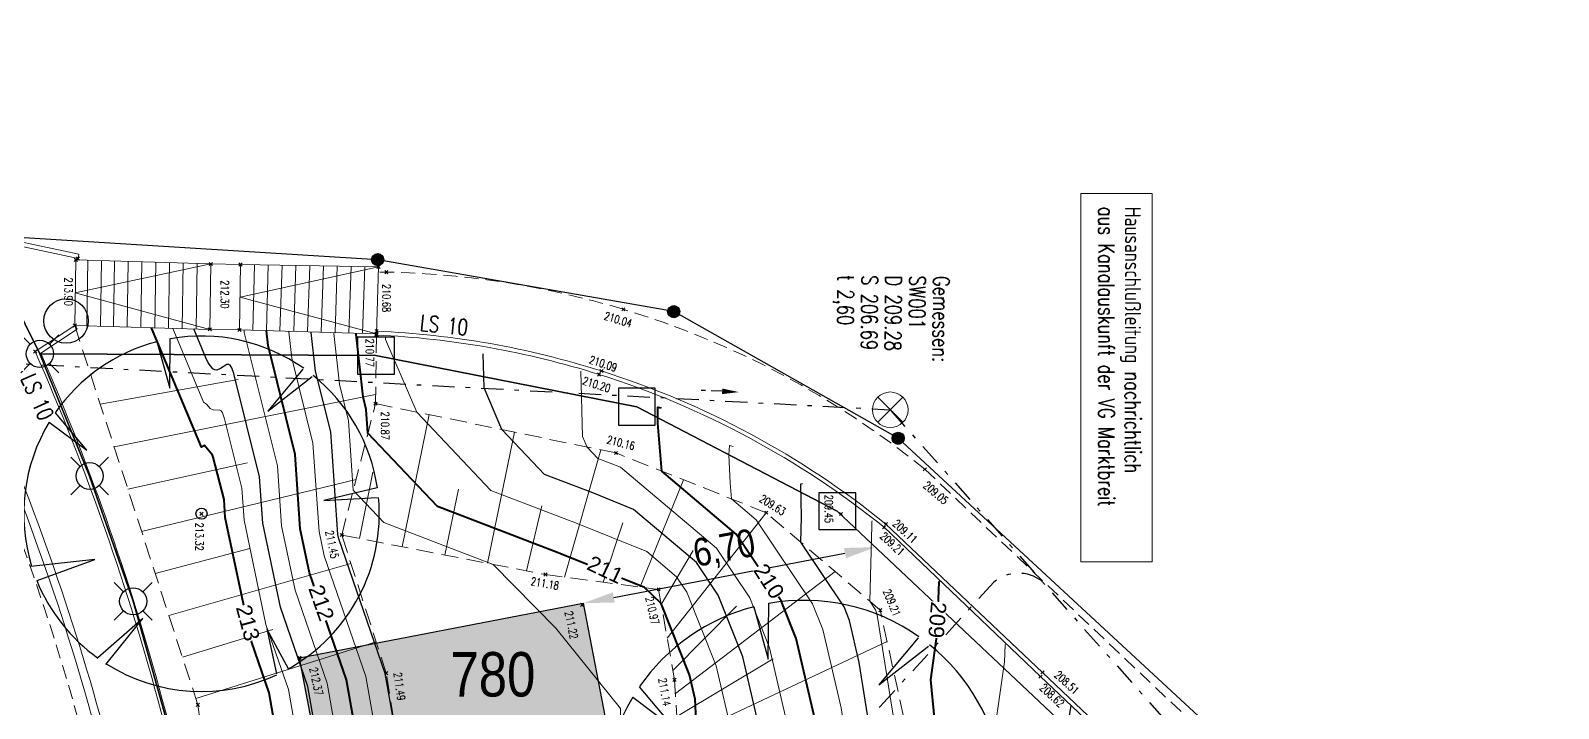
# Model space of a CAD drawing. Header units: metres. Extents: x 582129 to 582251, y 5501635 to 5501949.
# Drawn here: x 582175.98 to 582210.35, y 5501892 to 5501907.26 of the extents above; entities that cross this region are included whole.
import ezdxf
from ezdxf.enums import TextEntityAlignment as Align

# ---------------------------------------------------------------- set-up
doc = ezdxf.new("R2010")
doc.units = ezdxf.units.M
doc.header["$PDSIZE"] = 2.5
for name, pattern in [('1', [0]), ('STRICHPUNKT', [1, 0.5, -0.25, 0, -0.25]), ('VERDECKTX2', [19.05, 12.7, -6.35])]:
    doc.linetypes.add(name, pattern=pattern)
doc.layers.get('0').update_dxf_attribs({"linetype": 'BYLAYER'})
doc.layers.get('Defpoints').update_dxf_attribs({"linetype": 'CONTINUOUS'})
for name, color, linetype, lineweight in [('1_Punkte', 7, '1', 13), ('1_Punkthöhe', 7, 'CONTINUOUS', 13), ('2_Baum+Hecken+Wald', 83, 'CONTINUOUS', 25), ('2_Befestigungsarten', 3, 'VERDECKTX2', 15), ('2_Bord', 1, 'CONTINUOUS', 15), ('2_Böschung', 3, 'VERDECKTX2', 15), ('2_Fahrbahnrand', 1, 'VERDECKTX2', 18), ('2_Leistenstein_Rabatte', 1, 'CONTINUOUS', 9), ('2_Schraffur', 11, 'CONTINUOUS', 9), ('2_Symbole', 4, 'CONTINUOUS', 9), ('2_Texte', 1, 'CONTINUOUS', 15), ('3_Geplante Hauslage', 200, 'CONTINUOUS', 15), ('3_Kanal-Info_MW', 220, 'STRICHPUNKT', 25), ('4_HL_0.25', 55, 'CONTINUOUS', 9), ('4_HL_0.50', 55, 'CONTINUOUS', 25), ('4_HL_1.00', 55, 'CONTINUOUS', 40), ('DFK_Grenze', 252, 'CONTINUOUS', 30)]:
    doc.layers.add(name, color=color, linetype=linetype, lineweight=lineweight)
doc.styles.add('0', font='arial.ttf')
doc.styles.add('arial n', font='ARIALN.TTF')
doc.styles.add('flurstuecksnummer', font='ARIALN.TTF')
doc.styles.add('simplex', font='simplex.shx', dxfattribs={"width": 0.75})
doc.styles.get("Standard").update_dxf_attribs({"font": 'simplex.shx', "width": 0.75})
doc.dimstyles.get("Standard").update_dxf_attribs({"dimtxt": 1, "dimasz": 1, "dimexe": 1, "dimexo": 1, "dimgap": 1, "dimtad": 1, "dimtxsty": 'STANDARD', "dimcen": 2.5, "dimadec": 0, "dimazin": 0, "dimtfac": 1, "dimtmove": 0, "dimatfit": 3, "dimfxl": 1, "dimarcsym": 0})

# ---------------------------------------------------------------- blocks, each defined once
blk = doc.blocks.new('99')
at = {"color": 0}
blk.add_point((0, 0), dxfattribs=at)
at = {"color": 0, "style": '0', "flags": 1}
for tag, p in [('Punktname', (1, 0)), ('Objektart-Code', (1, -0.416)), ('Höhe', (1, -0.208))]:
    blk.add_attdef(tag, p, '', height=0.16, dxfattribs=at)
blk = doc.blocks.new('Punktmarkierung mit Kreuz')
at = {"color": 0, "linetype": '1', "ltscale": 0.1, "flags": 128}
for points in [[(-0.355, 0.355), (0.355, -0.355)], [(0.355, 0.355), (-0.355, -0.355)]]:
    blk.add_lwpolyline(points, dxfattribs=at)
at = {"color": 0}
blk.add_blockref('99', (0, 0), dxfattribs=at)
at = {"color": 0, "style": '0', "flags": 1}
for tag, p in [('Punktname', (1, 0)), ('Objektart-Code', (1, -0.416)), ('Höhe', (1, -0.208))]:
    blk.add_attdef(tag, p, '', height=0.16, dxfattribs=at)
blk = doc.blocks.new('SCHACHT')
for p, q in [((0.283, 0.283), (-0.283, -0.283)), ((-0.283, 0.283), (0.283, -0.283))]:
    blk.add_line(p, q)
blk.add_circle((0, 0), 0.4)
blk = doc.blocks.new('BAUM')
for p, q in [((-0.1258, 0.4843), (-0.0895, 0.353)), ((-0.0895, 0.353), (-0.0878, 0.4929)), ((0.2853, 0.4065), (0.1869, 0.2891)), ((0.1869, 0.2891), (0.3112, 0.3858)), ((-0.3227, 0.1785), (-0.4108, 0.2839)), ((-0.4281, 0.258), (-0.3227, 0.1785)), ((0.4943, 0.0731), (0.344, 0.0369)), ((0.344, 0.0369), (0.4943, 0.0455)), ((-0.3002, -0.129), (-0.4799, -0.148)), ((-0.4626, -0.1877), (-0.3002, -0.129)), ((-0.1655, -0.2948), (-0.2916, -0.4053)), ((-0.2692, -0.4243), (-0.1655, -0.2948)), ((0.2456, -0.4381), (0.1834, -0.3241)), ((0.1834, -0.3241), (0.211, -0.4502))]:
    blk.add_line(p, q)
for start, end in [(54.937, 100.0984), (104.5607, 145.3531), (8.4172, 51.1063), (148.9248, 197.1351), (299.2714, 5.26), (202.0825, 234.2675), (237.6131, 295.1142)]:
    blk.add_arc((0, 0), 0.5, start, end)
blk = doc.blocks.new('ABM_1400')
for p, q in [((-0.431, 0.431), (-0.85, 0.85)), ((0.85, 0.85), (0.431, 0.431)), ((-0.431, -0.431), (-0.85, -0.85)), ((0.85, -0.85), (0.431, -0.431))]:
    blk.add_line(p, q)
blk.add_circle((0, 0), 0.61)
blk = doc.blocks.new('ABM_9500')
h = blk.add_hatch()
h.set_pattern_fill('ANGLE', color=256)
h.set_pattern_definition([(0, (0, 0), (0, 6.985), [5.08, -1.905]), (90, (0, 0), (-6.985, 4e-16), [5.08, -1.905])])
h.paths.add_polyline_path([(-0.273, 0, 1), (0.273, 0, 1)])
h = blk.add_hatch(color=256)
h.dxf.hatch_style = 1
h.paths.add_polyline_path([(-0.273, 0, 1), (0.273, 0, 1)])
blk.add_circle((0, 0), 0.273)
blk = doc.blocks.new('ABM_1110')
blk.add_lwpolyline([(-0.83, -0.83), (0.83, -0.83), (0.83, 0.83), (-0.83, 0.83), (-0.83, -0.83)])
blk = doc.blocks.new('Aufnahmepunkt')
blk.add_circle((0, 0), 1)
blk = doc.blocks.new('*D21')
at = {"layer": '3_Geplante Hauslage', "color": 0, "linetype": 'Continuous', "lineweight": -2, "transparency": 16777216}
blk.add_line((582189.102, 5501894.498), (582194.303, 5501895.497), dxfattribs=at)
at = {"layer": '3_Geplante Hauslage', "color": 0, "linetype": 'Continuous', "transparency": 16777216}
for points in [[(582194.281, 5501895.611), (582194.325, 5501895.382), (582194.99, 5501895.628)], [(582189.08, 5501894.613), (582189.124, 5501894.384), (582188.415, 5501894.367)]]:
    blk.add_solid(points, dxfattribs=at)
at = {"layer": 'Defpoints', "color": 0, "linetype": 'Continuous', "transparency": 16777216}
for p in [(582194.99, 5501895.628), (582194.99, 5501895.628), (582188.415, 5501894.367)]:
    blk.add_point(p, dxfattribs=at)
at = {"layer": '3_Geplante Hauslage', "color": 0, "linetype": 'Continuous', "lineweight": 9, "transparency": 16777216, "insert": (582191.594, 5501895.563), "char_height": 0.625, "attachment_point": 5, "rotation": 10.8641, "style": 'arial n'}
blk.add_mtext('6,70', dxfattribs=at)
blk = doc.blocks.new('Ripfeil')
blk.add_line((-0.75, 0), (-1.75, 0))
blk.add_solid([(-0.75, 0.125), (-0.75, -0.125), (0, 0)])

msp = doc.modelspace()

# ---------------------------------------------------------------- hatches: boundary and pattern name
at = {"layer": '3_Geplante Hauslage', "lineweight": 30, "true_color": 0xf6dbff}
h = msp.add_hatch(color=7, dxfattribs=at)
h.dxf.hatch_style = 2
h.paths.add_polyline_path([(582182.0312, 5501893.1414), (582188.4147, 5501894.3665), (582190.3937, 5501884.0547), (582184.0102, 5501882.8296)])

# ---------------------------------------------------------------- linework, layer by layer
at = {"layer": '2_Baum+Hecken+Wald'}
msp.add_circle((582179.827, 5501896.381, 213.317), 0.125, dxfattribs=at)
at = {"layer": '2_Befestigungsarten', "ltscale": 0.025}
msp.add_lwpolyline([(582183.8062, 5501901.8225, -0.0708774), (582189.316, 5501900.984, -0.0981001), (582196.098, 5501897.383), (582202.247, 5501891.564), (582209.378, 5501884.925)], format="xyb", dxfattribs=at)
at = {"layer": '2_Bord', "ltscale": 0.025}
for points in [[(582178.878, 5501872.866), (582178.959, 5501875.895), (582178.971, 5501876.101, 0.0341199), (582178.94, 5501882.627, 0.0473278), (582177.432, 5501891.543, 0.0392469), (582174.547, 5501899.609, 0.0344713), (582170.999, 5501906.247)], [(582179.031, 5501872.859), (582179.098, 5501874.883), (582179.146, 5501876.112, 0.0349452), (582179.135, 5501882.646, 0.0486055), (582177.611, 5501891.595, 0.0383721), (582174.728, 5501899.647, 0.0341224), (582171.156, 5501906.364)]]:
    msp.add_lwpolyline(points, format="xyb", dxfattribs=at)
at = {"layer": '2_Böschung', "ltscale": 0.03}
for points in [[(582176.975, 5501900.617), (582179.744, 5501892.081), (582181.021, 5501882.601), (582181.145, 5501879.224), (582181.03, 5501876.302), (582180.664, 5501875.447), (582183.921, 5501874.863), (582188.721, 5501874.68), (582190.608, 5501875.325)], [(582202.282, 5501878.948), (582197.793, 5501879.507), (582196.82, 5501880.689), (582196.186, 5501886.162), (582195.861, 5501890.702), (582195.098, 5501894.21), (582192.532, 5501896.405), (582189.152, 5501897.75), (582183.741, 5501898.86), (582183.764, 5501900.404)], [(582190.608, 5501875.325), (582188.234, 5501876.792), (582185.047, 5501877.495), (582185.306, 5501882.055), (582185.147, 5501885.568), (582183.984, 5501892.793), (582182.982, 5501895.902), (582183.741, 5501898.86)], [(582182.982, 5501895.902), (582187.565, 5501895.014), (582190.11, 5501894.678), (582190.468, 5501892.643), (582190.804, 5501887.117), (582191.716, 5501881.144), (582193.676, 5501877.132), (582194.11, 5501875.377), (582194.441, 5501875.016), (582195.199, 5501874.669), (582196.624, 5501874.793), (582200.575, 5501874.165), (582200.431, 5501873.042)]]:
    msp.add_lwpolyline(points, dxfattribs=at)
at = {"layer": '2_Fahrbahnrand', "ltscale": 0.025, "flags": 128}
msp.add_lwpolyline([(582178.56, 5501872.865), (582178.646, 5501876.116, 0.0347725), (582178.635, 5501882.596, 0.047907), (582177.153, 5501891.39, 0.0392775), (582174.26, 5501899.48, 0.0342156), (582170.734, 5501906.085)], format="xyb", dxfattribs=at)
at = {"layer": '2_Leistenstein_Rabatte'}
for p, q in [((582177.0699, 5501902.2228), (582177.049, 5501902.125)), ((582177.0299, 5501900.5334), (582176.975, 5501900.617))]:
    msp.add_line(p, q, dxfattribs=at)
for points in [[(582172.361, 5501907.069), (582174.841, 5501902.596), (582177.049, 5501902.125)], [(582172.4485, 5501907.1175), (582174.9064, 5501902.6843), (582177.0699, 5501902.2228)]]:
    msp.add_lwpolyline(points, dxfattribs=at)
for points in [[(582176.975, 5501900.617), (582176.085, 5501900.033, -0.0387541), (582178.917, 5501891.914, -0.0421153), (582180.534, 5501882.713, -0.0298269), (582180.512, 5501876.091), (582179.146, 5501876.112)], [(582177.0299, 5501900.5334), (582176.2105, 5501899.9957, -0.0383739), (582179.0137, 5501891.9395, -0.0421229), (582180.6337, 5501882.7203, -0.0302632), (582180.6057, 5501875.9895), (582179.1445, 5501876.012)], [(582183.764, 5501900.404, -0.0651914), (582188.771, 5501899.516, -0.0936824), (582195.181, 5501896.076), (582198.702, 5501892.715), (582201.11, 5501890.434), (582206.341, 5501885.545), (582208.233, 5501883.827)], [(582208.291, 5501883.905), (582206.433, 5501885.597), (582201.246, 5501890.44), (582198.746, 5501892.811), (582195.224, 5501896.149, 0.0937361), (582188.825, 5501899.595, 0.0659462), (582183.768, 5501900.491)]]:
    msp.add_lwpolyline(points, format="xyb", dxfattribs=at)
at = {"layer": '2_Schraffur'}
for points in [[(582177.5498, 5501898.845), (582180.6536, 5501899.4033)], [(582183.7441, 5501899.0675), (582177.8604, 5501897.8876)], [(582184.9479, 5501898.6124), (582184.3413, 5501895.6386)], [(582186.8664, 5501898.2189), (582186.2641, 5501895.2661)], [(582188.8066, 5501897.8209), (582187.9955, 5501894.9572)], [(582178.1695, 5501896.9346), (582180.8611, 5501897.5304)], [(582183.3799, 5501895.8249), (582183.6843, 5501897.3171)], [(582183.3035, 5501897.1549), (582178.4775, 5501895.9853)], [(582190.6697, 5501897.1461), (582189.6915, 5501894.7333)], [(582185.3027, 5501895.4523), (582185.6049, 5501896.934)], [(582187.136, 5501895.0971), (582187.4858, 5501896.5586)], [(582192.5325, 5501896.4046), (582190.3036, 5501893.5776)], [(582188.8593, 5501894.8431), (582189.3023, 5501896.1785)], [(582178.7845, 5501895.0388), (582180.9167, 5501895.6008)], [(582183.1882, 5501895.2622), (582179.0909, 5501894.0944)], [(582190.1702, 5501894.3357), (582190.8857, 5501895.5556)], [(582194.0801, 5501895.0807), (582190.4866, 5501892.3376)], [(582190.4306, 5501892.8557), (582191.864, 5501894.303)], [(582179.3968, 5501893.1514), (582181.4315, 5501893.7754)], [(582183.7561, 5501893.5003), (582179.697, 5501892.2258)], [(582195.2512, 5501893.5058), (582190.5499, 5501891.2957)], [(582190.5182, 5501891.8166), (582192.6906, 5501893.1139)]]:
    msp.add_lwpolyline(points, dxfattribs=at)
at = {"layer": '2_Symbole', "flags": 128}
msp.add_lwpolyline([(582176.998, 5501902.097), (582176.975, 5501900.617), (582180.014, 5501900.531), (582180.037, 5501902.004)], close=True, dxfattribs=at)
for points in [[(582180.014, 5501900.531), (582176.9865, 5501901.357), (582180.037, 5501902.004)], [(582177.271, 5501902.0886), (582177.2479, 5501900.6093)], [(582177.5776, 5501902.0793), (582177.5546, 5501900.6006)], [(582177.8678, 5501902.0704), (582177.8447, 5501900.5924)], [(582178.1777, 5501902.0609), (582178.1546, 5501900.5836)], [(582178.4876, 5501902.0514), (582178.4645, 5501900.5748)], [(582178.7974, 5501902.0419), (582178.7744, 5501900.5661)], [(582179.1073, 5501902.0324), (582179.0843, 5501900.5573)], [(582179.4172, 5501902.023), (582179.3942, 5501900.5485)], [(582179.7271, 5501902.0135), (582179.7041, 5501900.5398)], [(582180.014, 5501900.531), (582180.682, 5501900.518), (582180.703, 5501901.991), (582180.037, 5501902.004)], [(582180.682, 5501900.518), (582183.76, 5501900.432), (582183.81, 5501901.938), (582180.703, 5501901.991)], [(582183.76, 5501900.432), (582180.6925, 5501901.2545), (582183.81, 5501901.938)], [(582181.0157, 5501901.9857), (582180.9845, 5501900.5095)], [(582181.3253, 5501901.9804), (582181.2911, 5501900.501)], [(582181.64, 5501901.975), (582181.5908, 5501900.4926)], [(582181.95, 5501901.9697), (582181.9007, 5501900.4839)], [(582182.26, 5501901.9644), (582182.2106, 5501900.4753)], [(582182.57, 5501901.9592), (582182.5205, 5501900.4666)], [(582182.88, 5501901.9539), (582182.8303, 5501900.458)], [(582183.19, 5501901.9486), (582183.1402, 5501900.4493)], [(582183.5, 5501901.9433), (582183.4501, 5501900.4407)]]:
    msp.add_lwpolyline(points, dxfattribs=at)
at = {"layer": '2_Texte', "elevation": 225.884}
msp.add_lwpolyline([(582199.6113, 5501903.5917), (582199.6113, 5501895.2996), (582201.2134, 5501895.2996), (582201.2134, 5501903.5917)], close=True, dxfattribs=at)
at = {"layer": '3_Geplante Hauslage', "lineweight": 30}
for p, q in [((582182.0312, 5501893.1414), (582188.4147, 5501894.3665)), ((582188.4147, 5501894.3665), (582190.3937, 5501884.0547)), ((582184.0102, 5501882.8296), (582182.0312, 5501893.1414))]:
    msp.add_line(p, q, dxfattribs=at)
at = {"layer": '3_Kanal-Info_MW', "elevation": 215.538}
msp.add_lwpolyline([(582175.007, 5501848.804), (582175.134, 5501899.792), (582195.322, 5501898.722), (582206.416, 5501886.181)], dxfattribs=at)
at = {"layer": '4_HL_0.25', "ltscale": 0.1, "flags": 128}
for points, elevation in [([(582182.408, 5501888.8697), (582181.783, 5501892.4234), (582181.2766, 5501893.8896), (582180.7836, 5501896.2358), (582180.7343, 5501896.9556), (582180.3445, 5501898.5194), (582180.2965, 5501898.6528), (582180.2868, 5501898.6725), (582180.2621, 5501898.7027), (582180.2351, 5501898.7162), (582180.0864, 5501898.7178), (582180.0229, 5501898.7501), (582179.9382, 5501898.8492), (582179.8725, 5501898.8913), (582179.839, 5501898.9662), (582179.1793, 5501900.5546)], 212.75), ([(582186.6455, 5501874.443), (582187.1849, 5501874.3773), (582186.6892, 5501874.482), (582186.8497, 5501874.7513), (582185.5209, 5501875.5785), (582184.4915, 5501876.1965), (582184.2161, 5501877.0415), (582184.2779, 5501877.4075), (582184.2505, 5501877.8479), (582184.1013, 5501881.2354), (582184.0474, 5501882.2154), (582183.9387, 5501884.6991), (582183.5454, 5501887.4986), (582182.6537, 5501892.5696), (582181.931, 5501894.6618), (582181.6272, 5501896.1077), (582181.5344, 5501897.4624), (582180.789, 5501900.46), (582180.7829, 5501900.5143), (582180.7887, 5501900.515)], 212.25), ([(582189.6809, 5501874.0631), (582189.7771, 5501874.0528), (582189.7179, 5501874.0652), (582189.7967, 5501874.1975), (582189.4574, 5501874.9317), (582188.5113, 5501875.5895), (582187.2713, 5501876.3614), (582185.5782, 5501877.3778), (582185.1014, 5501878.4523), (582184.9533, 5501881.815), (582184.9375, 5501882.102), (582184.7969, 5501885.3162), (582184.6829, 5501886.1274), (582183.5243, 5501892.7158), (582182.5854, 5501895.434), (582182.4708, 5501895.9796), (582182.3345, 5501897.9691), (582181.8594, 5501899.8799), (582181.7921, 5501900.4769), (582181.8033, 5501900.4867)], 211.75), ([(582193.6795, 5501873.6632), (582193.8489, 5501873.6774), (582193.8163, 5501873.7109), (582193.0656, 5501874.3979), (582192.411, 5501875.0291), (582191.6918, 5501875.564), (582191.1081, 5501876.0999), (582190.4562, 5501876.9308), (582190.0688, 5501879.0852), (582189.2797, 5501883.0811), (582189.2543, 5501885.4966), (582189.296, 5501889.15), (582189.2505, 5501891.9994), (582187.8014, 5501893.8039), (582186.389, 5501895.2419), (582183.9301, 5501896.186), (582183.2416, 5501896.9137), (582183.1345, 5501898.4759), (582182.9297, 5501899.2997), (582182.8013, 5501900.4396), (582182.8002, 5501900.4588)], 211.25), ([(582199.5095, 5501873.1255), (582198.6988, 5501873.9178), (582197.8702, 5501874.5949), (582196.9597, 5501874.9021), (582196.5857, 5501875.057), (582195.4166, 5501876.074), (582193.9188, 5501877.7921), (582193.26, 5501879.2934), (582193.2442, 5501879.3492), (582192.6389, 5501881.0024), (582192.4266, 5501881.9353), (582191.9587, 5501885.8164), (582191.8422, 5501886.9538), (582191.9097, 5501888.3244), (582191.7594, 5501891.4407), (582191.4065, 5501892.9606), (582190.7441, 5501894.6185), (582190.5122, 5501894.9648), (582189.8447, 5501895.5286), (582188.2391, 5501896.1762), (582186.3365, 5501896.9067), (582184.6684, 5501898.6698), (582183.9678, 5501900.3036), (582183.966, 5501900.3682)], 210.75), ([(582193.3958, 5501889.9678), (582192.6066, 5501893.3668), (582192.1596, 5501894.4857), (582191.4099, 5501895.6049), (582189.2527, 5501897.4272), (582189.0194, 5501897.5213), (582188.7429, 5501897.6275), (582188.5005, 5501897.8836), (582188.3987, 5501898.121), (582188.3581, 5501899.5892)], 210.25), ([(582194.4902, 5501890.2758), (582194.2157, 5501892.0112), (582193.8067, 5501893.773), (582193.575, 5501894.3529), (582192.3076, 5501896.245), (582191.7496, 5501896.7163), (582191.7186, 5501897.0778), (582191.6895, 5501897.7069), (582191.7076, 5501897.9146), (582191.7859, 5501897.898)], 209.75), ([(582195.5799, 5501890.6146), (582195.0357, 5501894.0547), (582195.0068, 5501894.1791), (582194.9904, 5501894.2201), (582194.8619, 5501894.412), (582194.9085, 5501896.1098), (582194.9059, 5501896.1993), (582194.9117, 5501896.2205)], 209.25), ([(582204.0889, 5501872.7161), (582204.0896, 5501872.8321), (582204.0744, 5501873.2679), (582203.7467, 5501875.8419), (582203.2042, 5501876.7466), (582202.1694, 5501878.3268), (582201.2464, 5501878.6301), (582200.9994, 5501879.1077), (582200.5546, 5501879.6497), (582200.3518, 5501880.0546), (582199.7408, 5501881.4923), (582199.1153, 5501883.6885), (582198.3887, 5501885.7343), (582198.3993, 5501885.8259), (582198.15, 5501886.9948), (582197.7146, 5501889.294), (582197.5678, 5501890.8), (582197.8917, 5501893.0511), (582197.9052, 5501893.4324), (582197.9219, 5501893.4597)], 208.75)]:
    msp.add_lwpolyline(points, dxfattribs=dict(at, elevation=elevation))
at = {"layer": '4_HL_0.50', "ltscale": 0.1, "flags": 128}
for points, elevation in [([(582182.9767, 5501888.1842), (582182.2183, 5501892.4965), (582181.6038, 5501894.2757), (582181.2054, 5501896.1717), (582181.1343, 5501897.209), (582180.5545, 5501899.5354), (582180.506, 5501899.6666), (582180.4961, 5501899.6888), (582180.4729, 5501899.7227), (582180.4391, 5501899.7436), (582180.3944, 5501899.7413), (582180.2568, 5501899.6538), (582180.1678, 5501899.6163), (582180.1242, 5501899.6218), (582180.0843, 5501899.6452), (582179.98, 5501899.7771), (582179.9254, 5501899.8871), (582179.6568, 5501900.5411)], 212.5), ([(582191.4051, 5501873.881), (582191.5904, 5501873.8937), (582191.467, 5501874.0233), (582190.4965, 5501874.9011), (582190.3425, 5501875.2342), (582188.2592, 5501876.6827), (582188.1465, 5501876.7529), (582187.9926, 5501876.8453), (582187.1575, 5501878.7269), (582185.928, 5501882.544), (582185.841, 5501885.2138), (582184.2554, 5501891.1072), (582183.9596, 5501892.7889), (582182.9126, 5501895.8201), (582182.8926, 5501895.9156), (582182.7345, 5501898.2225), (582182.3945, 5501899.5898), (582182.2967, 5501900.4583), (582182.3006, 5501900.4728)], 211.5), ([(582192.585, 5501890.672), (582192.0065, 5501893.1637), (582191.4518, 5501894.5521), (582190.961, 5501895.2848), (582189.5487, 5501896.4779), (582188.6292, 5501896.8488), (582187.5397, 5501897.2671), (582186.5845, 5501898.2767), (582186.1833, 5501899.2123), (582186.1621, 5501899.9787)], 210.5), ([(582195.0351, 5501890.4452), (582194.6257, 5501893.033), (582194.4067, 5501893.976), (582194.2827, 5501894.2865), (582193.3086, 5501895.7407), (582193.3242, 5501896.3066), (582193.3065, 5501897.0577), (582193.3483, 5501897.0596)], 209.5), ([(582199.3389, 5501891.7485), (582199.3918, 5501892.0615)], 208.5)]:
    msp.add_lwpolyline(points, dxfattribs=dict(at, elevation=elevation))
at = {"layer": '4_HL_1.00', "ltscale": 0.1, "flags": 128}
for points, elevation in [([(582183.3503, 5501874.8555), (582183.5065, 5501874.8374), (582183.1552, 5501874.9118), (582183.2115, 5501874.9902), (582183.2145, 5501875.0535), (582182.8157, 5501876.2771), (582182.9815, 5501877.2601), (582182.9081, 5501878.4428), (582182.8234, 5501880.3659), (582182.7122, 5501882.3855), (582182.6515, 5501883.7735), (582181.8392, 5501889.5553), (582181.3477, 5501892.3503), (582180.9494, 5501893.5034), (582180.3618, 5501896.2998), (582180.3343, 5501896.7023), (582180.091, 5501897.6584), (582180.0701, 5501897.7015), (582179.8961, 5501897.915), (582179.827, 5501897.8819), (582178.7017, 5501900.5681)], 213), ([(582188.1107, 5501874.2596), (582188.4771, 5501874.2155), (582188.2036, 5501874.2736), (582188.4518, 5501874.6903), (582186.3961, 5501875.97), (582184.8036, 5501876.926), (582184.6829, 5501877.2963), (582184.71, 5501877.4567), (582184.698, 5501877.6497), (582184.5273, 5501881.5252), (582184.4924, 5501882.1587), (582184.3678, 5501885.0077), (582184.1142, 5501886.813), (582183.089, 5501892.6427), (582182.2582, 5501895.0479), (582182.049, 5501896.0437), (582181.9344, 5501897.7158), (582181.3242, 5501900.1699), (582181.2875, 5501900.4956), (582181.3034, 5501900.5006)], 212), ([(582191.1606, 5501887.5064), (582190.9337, 5501892.2094), (582190.8064, 5501892.7575), (582190.1657, 5501894.3612), (582189.7919, 5501894.72), (582187.849, 5501895.5036), (582185.1333, 5501896.5463), (582183.571, 5501898.1975), (582183.5346, 5501898.7293), (582183.4649, 5501899.0097), (582183.3058, 5501900.4209), (582183.3026, 5501900.4448)], 211), ([(582194.7817, 5501881.3721), (582194.7817, 5501881.3721), (582194.239, 5501883.9594), (582194.2293, 5501884.1839), (582194.2085, 5501884.1875), (582193.9794, 5501886.4938), (582193.9509, 5501886.8891), (582193.9613, 5501887.415), (582194.0893, 5501888.8844), (582194.0907, 5501889.2944), (582194.0519, 5501889.3958), (582193.9454, 5501890.1065), (582193.8057, 5501890.9895), (582193.2066, 5501893.5699), (582192.8673, 5501894.4193), (582191.8587, 5501895.9249), (582190.1848, 5501897.339), (582190.0919, 5501898.4234), (582190.0957, 5501898.7808), (582190.1706, 5501898.7649)], 210), ([(582203.6138, 5501872.7585), (582203.6162, 5501873.1179), (582203.569, 5501874.4692), (582203.4514, 5501875.3933), (582202.7497, 5501876.5634), (582202.0449, 5501877.6397), (582200.1008, 5501878.2785), (582199.5807, 5501879.2844), (582199.3326, 5501879.5865), (582198.9743, 5501880.302), (582198.6017, 5501881.179), (582197.7628, 5501884.0977), (582197.7263, 5501884.1964), (582197.5937, 5501884.6372), (582197.5824, 5501884.6771), (582197.1601, 5501886.575), (582196.4655, 5501890.2428), (582196.2313, 5501892.6452), (582196.38, 5501893.6782), (582196.4187, 5501894.8513), (582196.4447, 5501894.8697)], 209)]:
    msp.add_lwpolyline(points, dxfattribs=dict(at, elevation=elevation))
at = {"layer": 'DFK_Grenze'}
for points in [[(582158.69, 5501910.94), (582159.97, 5501902.51), (582159.86, 5501900.33), (582166.48, 5501899.85), (582168.72, 5501895.29), (582170.37, 5501890.65), (582171.59, 5501884.9), (582180.56, 5501883), (582180.13, 5501886.6), (582179.37, 5501890.56), (582178.29, 5501894.41), (582177.31, 5501897.23), (582176.19, 5501899.98), (582174.86, 5501902.65), (582171.84, 5501907.94)], [(582174.86, 5501902.65), (582176.19, 5501899.98), (582183.75, 5501899.94), (582189.62, 5501898.79), (582194.13, 5501896.44), (582205.29, 5501885.91), (582209.67, 5501882.02), (582222.46, 5501877.03), (582232.5, 5501872.77), (582236.52, 5501865.55), (582238.88, 5501860.56), (582241.24, 5501849.89), (582244.46, 5501845.03), (582245.79, 5501843.67)], [(582250.26, 5501843.22), (582248.6, 5501847.19), (582245.34, 5501849.33), (582241.3, 5501863.55), (582234.36, 5501876.02), (582228.76, 5501876.9), (582223.4, 5501879.17), (582210.76, 5501884.24), (582206.89, 5501887.53), (582195.5, 5501898.08), (582190.45, 5501900.93), (582183.79, 5501902.1), (582174.86, 5501902.65)], [(582176.19, 5501899.98), (582177.31, 5501897.23), (582178.29, 5501894.41), (582179.37, 5501890.56), (582180.13, 5501886.6), (582180.56, 5501883), (582180.68, 5501875.03), (582204.32, 5501872.64), (582205.29, 5501885.91), (582194.13, 5501896.44), (582189.62, 5501898.79), (582183.75, 5501899.94), (582176.19, 5501899.98)]]:
    msp.add_lwpolyline(points, dxfattribs=at)

# ---------------------------------------------------------------- block references
at = {"layer": '1_Punkte', "xscale": 0.1, "yscale": 0.1, "zscale": 0.1, "rotation": 270.0000900492119}
for p in [(582176.998, 5501902.097, 213.901), (582177.049, 5501902.125, 213.753), (582180.037, 5501902.004, 212.31), (582180.703, 5501901.991, 212.289), (582183.81, 5501901.938, 210.682), (582183.983, 5501901.82, 210.666), (582189.316, 5501900.984, 210.044), (582176.975, 5501900.617, 213.904), (582180.014, 5501900.531, 212.313), (582180.682, 5501900.518, 212.3), (582183.76, 5501900.432, 210.773), (582183.764, 5501900.404, 210.773), (582183.768, 5501900.491, 210.664), (582176.085, 5501900.033, 213.919), (582188.771, 5501899.516, 210.203), (582188.825, 5501899.595, 210.087), (582183.741, 5501898.86, 210.871), (582195.322, 5501898.722, 209.276), (582189.152, 5501897.75, 210.165), (582196.098, 5501897.383, 209.049), (582179.827, 5501896.381, 213.317), (582192.532, 5501896.405, 209.625), (582194.212, 5501896.375, 209.451), (582182.982, 5501895.902, 211.447), (582195.181, 5501896.076, 209.207), (582195.224, 5501896.149, 209.111), (582187.565, 5501895.014, 211.182), (582190.11, 5501894.678, 210.974), (582188.386, 5501894.33, 211.216), (582195.098, 5501894.21, 209.212), (582182.031, 5501893.138, 212.366), (582183.984, 5501892.793, 211.486), (582198.746, 5501892.811, 208.512), (582190.468, 5501892.643, 211.141), (582198.702, 5501892.715, 208.616), (582179.744, 5501892.081, 213.921)]:
    msp.add_blockref('Punktmarkierung mit Kreuz', p, dxfattribs=at)
at = {"layer": '2_Baum+Hecken+Wald'}
for p, xscale, yscale, zscale in [((582179.827, 5501896.381, 213.317), 8, 8, 8), ((582193.381, 5501889.931, 210.259), 9, 9, 9)]:
    msp.add_blockref('BAUM', p, dxfattribs=dict(at, xscale=xscale, yscale=yscale, zscale=zscale))
at = {"layer": '2_Symbole'}
msp.add_blockref('SCHACHT', (582195.322, 5501898.722, 209.276), dxfattribs=at)
at = {"layer": '3_Kanal-Info_MW', "xscale": 0.5, "yscale": 0.5, "zscale": 0.5, "rotation": 357.3499637500512}
msp.add_blockref('Ripfeil', (582191.9155, 5501899.1195), dxfattribs=at)
at = {"layer": 'DFK_Grenze', "xscale": 0.5, "yscale": 0.5, "zscale": 0.5}
for name, p in [('ABM_9500', (582183.79, 5501902.1)), ('Aufnahmepunkt', (582176.78, 5501900.72)), ('ABM_9500', (582190.45, 5501900.93)), ('ABM_1400', (582176.19, 5501899.98)), ('ABM_1110', (582183.75, 5501899.94)), ('ABM_1110', (582189.62, 5501898.79)), ('ABM_9500', (582195.5, 5501898.08)), ('ABM_1400', (582177.31, 5501897.23)), ('ABM_1110', (582194.13, 5501896.44)), ('ABM_1400', (582178.29, 5501894.41))]:
    msp.add_blockref(name, p, dxfattribs=at)

# ---------------------------------------------------------------- texts
at = {"layer": '1_Punkthöhe', "style": 'simplex', "width": 0.75}
for s, rotation, p in [('213.90', 270.00009, (582176.745, 5501901.6975, 213.901)), ('212.30', 270.00009, (582180.2628, 5501901.6366, 212.3)), ('210.68', 270.00009, (582183.8975, 5501901.5547, 210.682)), ('210.04', 342.75628, (582188.8697, 5501900.7601, 210.044)), ('210.77', 270.00009, (582183.5239, 5501900.3231, 210.773)), ('210.09', 341.44077, (582188.5324, 5501899.7755, 210.087)), ('210.20', 342.36682, (582188.385, 5501899.3009, 210.203)), ('210.87', 270.00009, (582183.8673, 5501898.6799, 210.871)), ('210.16', 345.75379, (582188.9312, 5501897.9689, 210.165)), ('209.05', 318.91858, (582196.0482, 5501896.9925, 209.049)), ('209.63', 327.57065, (582192.3585, 5501896.6724, 209.625)), ('209.45', 270.00009, (582193.851, 5501896.8078, 209.451)), ('213.32', 270.00009, (582179.6883, 5501896.1828, 213.317)), ('211.45', 281.9218, (582182.6102, 5501895.9833, 211.447)), ('209.21', 317, (582195.075, 5501895.8554, 209.207)), ('209.11', 317, (582195.3625, 5501896.1352, 209.111)), ('211.18', 350.09925, (582187.2223, 5501894.7774, 211.182)), ('209.21', 292.41258, (582195.1543, 5501894.6379, 209.212)), ('210.97', 282.63912, (582189.8127, 5501894.4919, 210.974)), ('211.22', 281.97338, (582187.9942, 5501894.1699, 211.216)), ('212.37', 282.09493, (582182.2546, 5501892.902, 212.366)), ('208.51', 317, (582198.9991, 5501892.7325, 208.512)), ('211.49', 278.06185, (582184.1488, 5501892.7969, 211.486)), ('211.14', 279.5119, (582190.1052, 5501892.6678, 211.141)), ('208.62', 317, (582198.6692, 5501892.4434, 208.616))]:
    msp.add_text(s, height=0.18, rotation=rotation, dxfattribs=at).set_placement(p)
at = {"layer": '2_Texte', "style": 'simplex', "width": 0.75}
for s, rotation, p in [('aus Kanalauskunft der VG Marktbreit', 270, (582200.0062, 5501903.2904, -225.884)), ('Hausanschlußleitung nachrichtlich', 270, (582200.6012, 5501903.2904, -225.884)), ('LS 10', 354.12707, (582184.7307, 5501900.5025)), ('LS 10', 293.94631, (582175.7527, 5501899.4283))]:
    msp.add_text(s, height=0.36, rotation=rotation, dxfattribs=at).set_placement(p)
at = {"layer": '3_Kanal-Info_MW', "style": 'simplex', "width": 0.75}
for s, p in [('t 2,60', (582194.1445, 5501901.7579)), ('S 206.69', (582194.6813, 5501901.7527)), ('D 209.28', (582195.2182, 5501901.7474)), ('SW001', (582195.7551, 5501901.7421)), ('Gemessen:', (582196.292, 5501901.7368))]:
    msp.add_text(s, height=0.36, rotation=269.4354, dxfattribs=at).set_placement(p)
at = {"layer": 'DFK_Grenze', "style": 'flurstuecksnummer'}
msp.add_text('780', height=1, dxfattribs=at).set_placement((582186.3815, 5501892.7669), align=Align.MIDDLE_CENTER)

# ---------------------------------------------------------------- dimensions: what is measured, and where the dimension line sits
at = {"layer": '3_Geplante Hauslage', "linetype": 'Continuous', "lineweight": 9}
dim = msp.add_aligned_dim(p1=(582188.4147, 5501894.3665), p2=(582194.9901, 5501895.6285), distance=0, dimstyle='Standard', override={"dimtxt": 0.625, "dimasz": 0.7, "dimexe": 0.5, "dimexo": 0.5, "dimgap": 0.2, "dimzin": 0, "dimtxsty": 'arial n'}, dxfattribs=at)
dim.commit()
dim.dimension.update_dxf_attribs({"geometry": '*D21', "text_midpoint": (582191.5939, 5501895.5628)})

# ---------------------------------------------------------------- next in the draw order: texts
at = {"layer": '4_HL_1.00', "char_height": 0.35, "attachment_point": 2, "style": '0', "bg_fill": 3, "box_fill_scale": 1, "bg_fill_color": 256, "bg_fill_transparency": 0}
for s, insert, rotation in [('211', (582188.988, 5501895.2818, 211), 334.65715), ('210', (582192.7426, 5501894.9582, 210), 302.67547), ('212', (582182.6895, 5501894.4342, 212), 289.33998), ('213', (582181.0411, 5501893.9715, 213), 285.16653), ('209', (582196.5573, 5501893.9763, 209), 265.2761)]:
    msp.add_mtext(s, dxfattribs=dict(at, insert=insert, rotation=rotation))

# ---------------------------------------------------------------- next in the draw order: linework, layer by layer
at = {"layer": '3_Kanal-Info_MW'}
msp.add_lwpolyline([(582188.7411, 5501883.4557), (582195.0855, 5501892.036), (582197.6545, 5501894.8425, -0.3542888), (582198.7383, 5501894.8601, -1.2396875)], format="xyb", dxfattribs=at)

doc.saveas('drawing.dxf')
